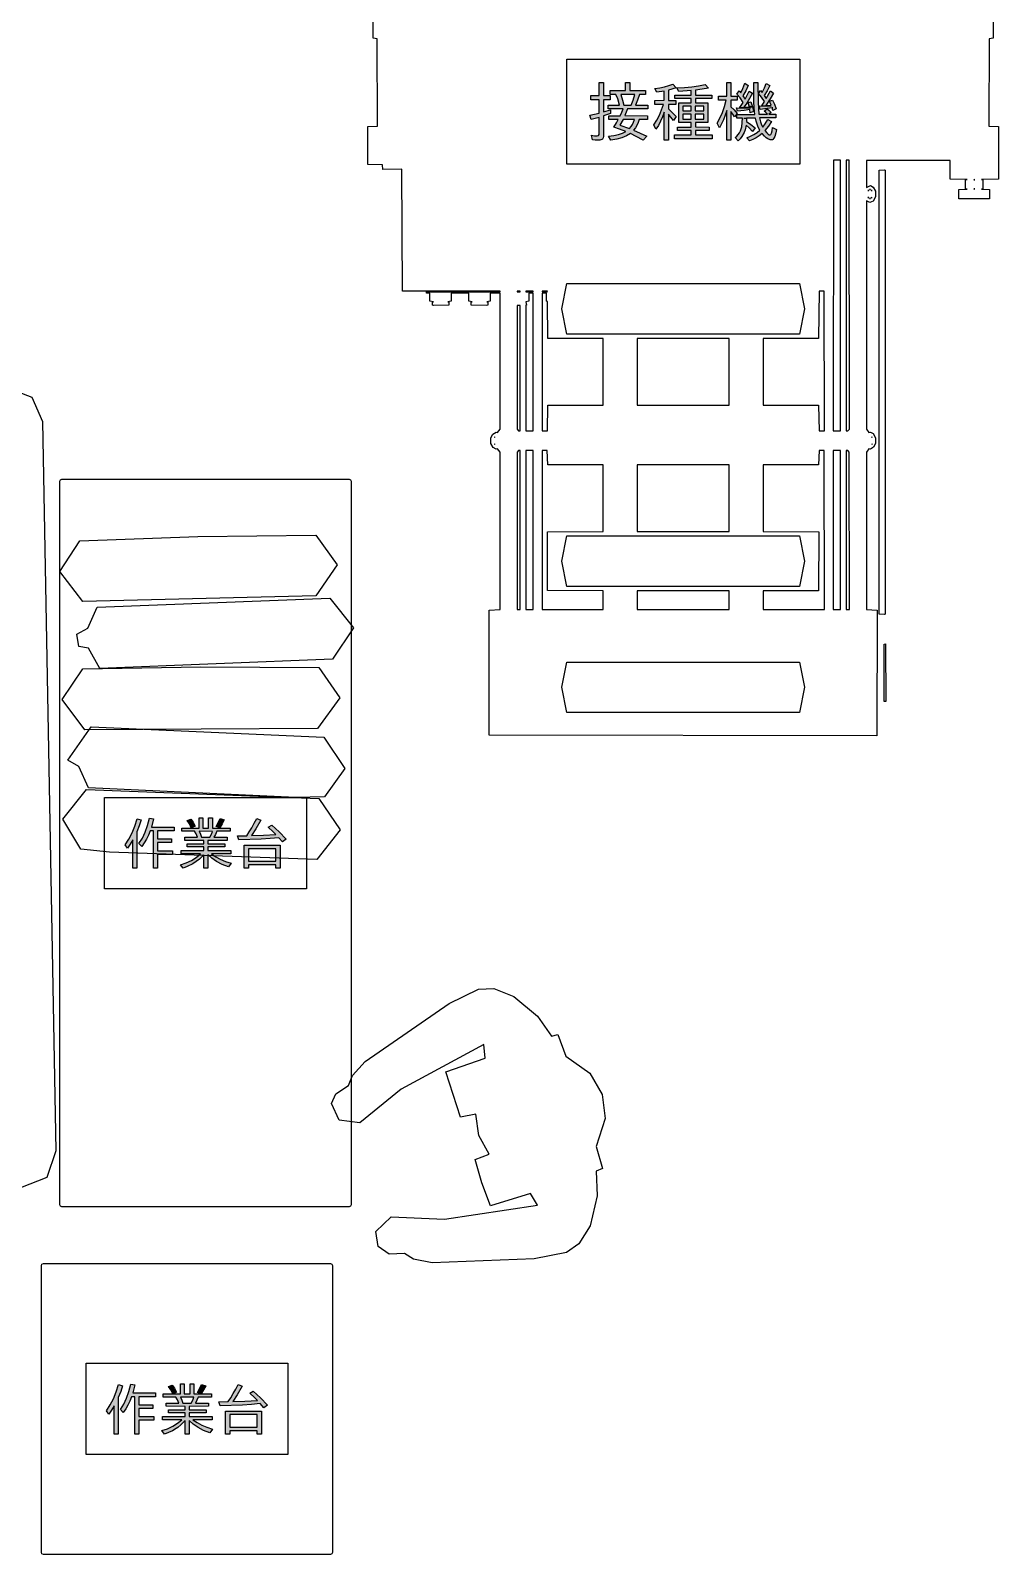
# Model space of a CAD drawing. Header units: millimetres. Extents: x -851 to 12103, y -752 to 16103.
# Drawn here: x 7112 to 9108, y 4938 to 8080 of the extents above; entities that cross this region are included whole.
import ezdxf

# ---------------------------------------------------------------- set-up
doc = ezdxf.new("R2010")
doc.units = ezdxf.units.MM
for name, color, linetype in [('人', 3, 'Continuous'), ('名称ラベル', 1, 'Continuous'), ('荷', 34, 'Continuous'), ('設備', 5, 'Continuous')]:
    doc.layers.add(name, color=color, linetype=linetype)

msp = doc.modelspace()

# ---------------------------------------------------------------- hatches: boundary and pattern name
at = {"layer": '名称ラベル'}
for points in [[(8265.7, 7904.9), (8284.5, 7909.3), (8284.5, 7936.9), (8267.8, 7937), (8267.8, 7945.6), (8284.5, 7945.6), (8284.5, 7972.2), (8293.3, 7972.2), (8293.3, 7945.6), (8307.2, 7945.6), (8307.2, 7937), (8293.3, 7936.9), (8293.3, 7911.8), (8307.7, 7916.2), (8308.3, 7908.5), (8293.3, 7903.4), (8293.3, 7860.9), (8292.9, 7858.6), (8292.2, 7856.8), (8291.2, 7855.4), (8290, 7854.6), (8286.2, 7853.5), (8276.1, 7853.6), (8270.7, 7854.2), (8269.1, 7863.7), (8274.7, 7862.8), (8280.7, 7862.4), (8283.4, 7863.4), (8284.4, 7865), (8284.5, 7900.6), (8268.5, 7896.1)], [(8397.2, 7885.3), (8403.5, 7895.2), (8408.9, 7905.4), (8413.4, 7916.1), (8417.2, 7927.2), (8399.1, 7927.3), (8399.1, 7935.6), (8418.6, 7935.7), (8418.6, 7954.6), (8403.2, 7952.3), (8399.5, 7959.8), (8409.8, 7961.5), (8419.4, 7963.6), (8428.4, 7966), (8436.7, 7968.7), (8443.6, 7961.1), (8427.3, 7956.5), (8427.3, 7935.7), (8442.3, 7935.6), (8442.3, 7927.3), (8427.3, 7927.3), (8427.3, 7917.8), (8435.4, 7910.6), (8443.5, 7902.1), (8437.8, 7893.8), (8432.4, 7901.2), (8427.3, 7907.3), (8427.3, 7853.3), (8418.6, 7853.3), (8418.5, 7911.2), (8415.1, 7901.7), (8411.2, 7892.6), (8406.7, 7884.1), (8401.8, 7876.2)], [(8527.8, 7888.4), (8533.7, 7899), (8538.8, 7910.4), (8543.1, 7922.7), (8546.6, 7935.9), (8530.7, 7935.9), (8530.7, 7944.4), (8547.7, 7944.4), (8547.7, 7972.3), (8556.1, 7972.3), (8556.1, 7944.4), (8568.9, 7944.4), (8568.9, 7935.9), (8556.1, 7935.9), (8556.1, 7922.2), (8563.1, 7915.8), (8569.1, 7908.7), (8563.7, 7901.6), (8560.4, 7907.1), (8556.1, 7912.8), (8556.1, 7853.3), (8547.7, 7853.3), (8547.7, 7914.7), (8544.4, 7904.9), (8540.8, 7895.5), (8536.9, 7886.9), (8532.6, 7879)], [(8565.1, 7859), (8568.5, 7862), (8571.4, 7865.3), (8573.9, 7868.8), (8575.9, 7872.6), (8577.5, 7876.7), (8578.6, 7881), (8579.7, 7890.3), (8580.1, 7899.2), (8568.5, 7899.2), (8568.5, 7906.5), (8605.6, 7906.6), (8604.4, 7919.3), (8603.6, 7933.8), (8603.4, 7972.4), (8611.8, 7972.4), (8612.1, 7932.1), (8612.8, 7918.6), (8613.9, 7907.1), (8631.7, 7907.1), (8627.9, 7910.8), (8624.4, 7913.6), (8631, 7917.8), (8635, 7914.6), (8639.4, 7910.3), (8634.7, 7907.1), (8648.9, 7907), (8648.9, 7899.7), (8614.9, 7899.7), (8616.9, 7891.2), (8619.4, 7884.9), (8621.7, 7880.6), (8626.8, 7887.4), (8632.1, 7896.3), (8639.6, 7892.2), (8633.4, 7882.6), (8626.3, 7873.6), (8630.3, 7868.8), (8633, 7866.3), (8635.3, 7864.7), (8637.2, 7864.2), (8638.6, 7865.2), (8639.8, 7868.2), (8640.9, 7873.1), (8641.9, 7880), (8650.1, 7875.6), (8648.8, 7868.9), (8646.5, 7861.2), (8644.7, 7857.6), (8642.8, 7855.2), (8641.8, 7854.5), (8640.8, 7854), (8636.9, 7854.2), (8632.3, 7856.3), (8629.1, 7858.5), (8625.8, 7861.6), (8620.4, 7867.6), (8614.5, 7862.6), (8608.2, 7858.3), (8601.6, 7854.7), (8594.7, 7851.9), (8589.1, 7858.6), (8596.7, 7861.8), (8603.7, 7865.4), (8610.1, 7869.6), (8615.8, 7874.4), (8612.7, 7880.1), (8610.1, 7886.2), (8608.1, 7892.6), (8606.7, 7899.2), (8588.5, 7899.2), (8582.8, 7897.9), (8588.4, 7898.9), (8588.3, 7897.2), (8587.4, 7897), (8588.3, 7897.1), (8588.1, 7892.2), (8597.4, 7885.9), (8606, 7878.7), (8600.9, 7871.7), (8593.8, 7878.8), (8587.4, 7884.4), (8585.4, 7874.9), (8583.3, 7869.2), (8579, 7861.3), (8575.3, 7856.6), (8571, 7852.4)], [(8567.5, 7920.4), (8596.4, 7919.3), (8573.5, 7920.7), (8574.6, 7920.7), (8581.5, 7931.5), (8575.1, 7941.1), (8568.7, 7948.6), (8573.2, 7955), (8576.6, 7951), (8581, 7960.3), (8584.9, 7970.7), (8592.1, 7966.5), (8586.9, 7955.2), (8580.9, 7945.1), (8585.4, 7938.1), (8589.3, 7945), (8593.9, 7954.3), (8600.5, 7950.3), (8591.9, 7934.7), (8587.4, 7927.7), (8582.8, 7921.4), (8592.1, 7922.4), (8600.3, 7922.4), (8593.6, 7923.6), (8591.5, 7930.9), (8597.4, 7932.3), (8600.8, 7922.4), (8602.9, 7912.5), (8596.1, 7910.1), (8595, 7917), (8583.6, 7914.7), (8569.6, 7913)], [(8612.8, 7949.6), (8617.4, 7955.6), (8620.7, 7951.7), (8625.3, 7961.1), (8628.8, 7970.4), (8636.2, 7966.2), (8630.8, 7955.5), (8624.7, 7945.8), (8629.1, 7939.1), (8637.7, 7955), (8644.3, 7950.6), (8637.2, 7938.7), (8627.9, 7924.9), (8639.3, 7925.7), (8635.9, 7933.9), (8642.2, 7936.1), (8645.9, 7927.6), (8649.2, 7917.8), (8642.7, 7914.3), (8641.2, 7920.3), (8642.9, 7920.2), (8641.1, 7920.4), (8630.7, 7918.5), (8616.4, 7916.7), (8614.4, 7924.1), (8639, 7923.3), (8619.7, 7924.2), (8625.5, 7933.2), (8619.1, 7942.5)], [(8600.8, 7922.4), (8600.8, 7922.4), (8600.8, 7922.4)], [(8601.3, 7920.7), (8601.3, 7920.7), (8601.3, 7920.7)], [(8601.7, 7919.1), (8601.7, 7919.1), (8601.7, 7919.1)], [(7307.2, 6401.1), (7315.1, 6412.9), (7321.9, 6425.8), (7327.5, 6439.8), (7332.1, 6454.8), (7340.6, 6452.7), (7336.7, 6440.4), (7331.8, 6428.1), (7331.8, 6352.6), (7323.5, 6352.6), (7323.5, 6411.1), (7317.9, 6402.1), (7312.2, 6394.2)], [(7336, 6403.8), (7343, 6414.7), (7348.9, 6427.1), (7353.7, 6440.9), (7357.5, 6456.1), (7365.9, 6454.5), (7361.6, 6437.7), (7408.7, 6437.7), (7408.7, 6430.1), (7374.2, 6430), (7374.3, 6413.3), (7403.2, 6413.3), (7403.2, 6405.6), (7374.3, 6405.6), (7374.2, 6389), (7404.9, 6389), (7404.9, 6381.4), (7374.2, 6381.4), (7374.2, 6352.6), (7365.8, 6352.6), (7365.7, 6430), (7358.9, 6430), (7355.4, 6421.2), (7351.4, 6412.8), (7346.9, 6404.9), (7342, 6397.5)], [(7435.4, 6450.9), (7443.1, 6454.1), (7447.4, 6447.7), (7451.8, 6439.4), (7443.9, 6436.1), (7440, 6444.2)], [(7495.2, 6438.6), (7500.1, 6447.5), (7503.4, 6455.3), (7511.9, 6452.4), (7507.5, 6444.1), (7502.6, 6436.1)], [(7539.1, 6419.6), (7558, 6419.9), (7563.4, 6427.8), (7568.7, 6436.4), (7573.8, 6445.6), (7578.8, 6455.4), (7587.4, 6451.8), (7577, 6433.7), (7567.8, 6420), (7592.7, 6420.7), (7618.4, 6422.1), (7612.5, 6428.1), (7602.6, 6437.2), (7609.7, 6441.4), (7624.7, 6427.9), (7639.3, 6412.7), (7631.7, 6407.1), (7624.4, 6415.7), (7606.4, 6414), (7587.8, 6412.8), (7541.7, 6411.2)], [(7268.8, 5234.6), (7276.7, 5246.4), (7283.5, 5259.3), (7289.1, 5273.3), (7293.7, 5288.3), (7302.2, 5286.1), (7298.3, 5273.9), (7293.4, 5261.5), (7293.4, 5186.1), (7285.1, 5186.1), (7285.1, 5244.6), (7279.5, 5235.6), (7273.8, 5227.6)], [(7297.6, 5237.2), (7304.6, 5248.2), (7310.5, 5260.6), (7315.3, 5274.4), (7319.1, 5289.6), (7327.5, 5288), (7323.2, 5271.2), (7370.3, 5271.2), (7370.3, 5263.5), (7335.9, 5263.5), (7335.9, 5246.7), (7364.8, 5246.7), (7364.8, 5239.1), (7335.9, 5239.1), (7335.9, 5222.4), (7366.6, 5222.4), (7366.6, 5214.9), (7335.9, 5214.9), (7335.8, 5186.1), (7327.4, 5186.1), (7327.4, 5263.5), (7320.5, 5263.5), (7317, 5254.6), (7313, 5246.2), (7308.6, 5238.4), (7303.6, 5231)], [(7397, 5284.3), (7404.7, 5287.6), (7409.1, 5281.1), (7413.4, 5272.9), (7405.5, 5269.5), (7401.6, 5277.7)], [(7456.8, 5272.1), (7461.7, 5281), (7465, 5288.8), (7473.5, 5285.9), (7469.1, 5277.6), (7464.2, 5269.5)], [(7500.7, 5253.1), (7519.6, 5253.4), (7525, 5261.3), (7530.3, 5269.8), (7535.5, 5279), (7540.4, 5288.9), (7549, 5285.3), (7538.6, 5267.2), (7529.4, 5253.5), (7554.3, 5254.2), (7580, 5255.6), (7574.1, 5261.5), (7564.2, 5270.7), (7571.3, 5274.8), (7586.3, 5261.3), (7600.9, 5246.2), (7593.3, 5240.6), (7586, 5249.2), (7568, 5247.5), (7549.4, 5246.3), (7503.3, 5244.6)]]:
    msp.add_hatch(color=1, dxfattribs=at).paths.add_polyline_path(points)
h = msp.add_hatch(color=1, dxfattribs=at)
h.paths.add_polyline_path([(8303.3, 7918.2), (8303.3, 7926), (8326.3, 7926), (8322.8, 7938.5), (8319.3, 7947.9), (8307.2, 7947.9), (8307.2, 7955.6), (8338.7, 7955.6), (8338.8, 7972.4), (8347.9, 7972.4), (8347.9, 7955.6), (8380.2, 7955.6), (8380.2, 7947.9), (8367.6, 7947.9), (8363.8, 7936), (8359.8, 7926), (8384.9, 7926), (8384.9, 7918.2), (8343.1, 7918.2), (8337.7, 7904.1), (8384, 7904), (8384, 7896.1), (8367.1, 7896), (8364.9, 7889.9), (8362.3, 7884.1), (8359.3, 7878.8), (8355.7, 7874), (8382.6, 7861.9), (8375.4, 7853.7), (8361.2, 7861.3), (8349, 7867.4), (8341.1, 7862.3), (8331.7, 7858.3), (8320.8, 7855.4), (8308.4, 7853.5), (8303.7, 7861.7), (8314.7, 7863), (8324.4, 7865.1), (8332.8, 7867.8), (8339.8, 7871.3), (8326.8, 7876.3), (8314.7, 7880.3), (8320.4, 7889.2), (8324.1, 7896.1), (8304.8, 7896.1), (8304.8, 7904), (8328, 7904), (8331.2, 7911.1), (8333.8, 7918.1)])
h.paths.add_polyline_path([(8329, 7947.9), (8332.9, 7936.2), (8335.6, 7926), (8350.8, 7926), (8354.5, 7936.1), (8357.9, 7947.9)])
h.paths.add_polyline_path([(8334, 7896.1), (8327.5, 7884.2), (8347.2, 7877.3), (8350.3, 7881.4), (8353.1, 7885.9), (8355.5, 7890.8), (8357.5, 7896)])
h = msp.add_hatch(color=1, dxfattribs=at)
h.paths.add_polyline_path([(8439.8, 7856.6), (8439.8, 7864.2), (8474.3, 7864.3), (8474.2, 7873.4), (8446.4, 7873.4), (8446.4, 7880.6), (8474.3, 7880.6), (8474.2, 7889.7), (8448.7, 7889.7), (8448.7, 7930.8), (8474.2, 7930.8), (8474.3, 7939.1), (8440.9, 7939.2), (8440.9, 7946.6), (8474.2, 7946.6), (8474.3, 7955.6), (8448.6, 7953.8), (8444.9, 7961.5), (8460.6, 7962.3), (8475.5, 7963.7), (8489.6, 7965.8), (8503, 7968.4), (8509.7, 7960.6), (8497.3, 7958.5), (8482.9, 7956.5), (8482.9, 7946.6), (8516.6, 7946.6), (8516.6, 7939.2), (8482.9, 7939.2), (8482.9, 7930.8), (8509, 7930.8), (8509, 7889.7), (8482.9, 7889.7), (8482.9, 7880.7), (8511.2, 7880.6), (8511.2, 7873.4), (8482.9, 7873.4), (8482.9, 7864.2), (8517.8, 7864.2), (8517.8, 7856.6)])
h.paths.add_polyline_path([(8500.6, 7907.2), (8482.6, 7907.2), (8482.6, 7896.8), (8500.6, 7896.8)])
h.paths.add_polyline_path([(8500.6, 7923.7), (8482.6, 7923.7), (8482.6, 7913.7), (8500.6, 7913.7)])
h.paths.add_polyline_path([(8474.5, 7907.2), (8457.2, 7907.2), (8457.2, 7896.8), (8474.5, 7896.8)])
h.paths.add_polyline_path([(8474.5, 7923.7), (8457.2, 7923.7), (8457.2, 7913.7), (8474.5, 7913.7)])
h = msp.add_hatch(color=1, dxfattribs=at)
h.paths.add_polyline_path([(7421.3, 6360), (7433.3, 6363.9), (7444.2, 6369), (7454, 6375.2), (7462.6, 6382.5), (7423.2, 6382.6), (7423.2, 6389.5), (7469.7, 6389.6), (7469.7, 6396.6), (7435.5, 6396.6), (7435.5, 6403.2), (7469.7, 6403.2), (7469.7, 6410.2), (7430.2, 6410.2), (7430.2, 6416.9), (7456.5, 6417), (7453.6, 6423.6), (7450.6, 6428.9), (7424.2, 6428.9), (7424.2, 6435.6), (7459.9, 6435.6), (7459.9, 6456.8), (7467.9, 6456.8), (7467.9, 6435.6), (7479.6, 6435.6), (7479.6, 6456.8), (7487.5, 6456.8), (7487.6, 6435.6), (7524, 6435.6), (7524, 6428.9), (7496.7, 6428.9), (7493.8, 6422.6), (7490.6, 6417), (7518, 6416.9), (7518, 6410.2), (7477.7, 6410.2), (7477.8, 6403.2), (7512.7, 6403.2), (7512.7, 6396.6), (7477.7, 6396.6), (7477.7, 6389.5), (7525.1, 6389.5), (7525.1, 6382.6), (7485.7, 6382.5), (7494, 6376.6), (7503.6, 6371.4), (7514.4, 6366.9), (7526.2, 6363.1), (7520.5, 6355.5), (7507.5, 6360.6), (7496.1, 6366.5), (7486.2, 6373.3), (7477.8, 6381), (7477.7, 6352.6), (7469.7, 6352.6), (7469.7, 6380.6), (7460.8, 6371.7), (7454.2, 6366.5), (7447.1, 6361.9), (7435.4, 6356.2), (7427, 6353.2)])
h.paths.add_polyline_path([(7459.8, 6428.9), (7462.6, 6423), (7465, 6416.9), (7482.3, 6416.9), (7485.5, 6423.1), (7487.8, 6428.8)])
h = msp.add_hatch(color=1, dxfattribs=at)
h.paths.add_polyline_path([(7552.9, 6400.4), (7626.9, 6400.4), (7626.9, 6352.6), (7618, 6352.6), (7618, 6359.9), (7561.9, 6359.9), (7561.8, 6352.6), (7552.9, 6352.6)])
h.paths.add_polyline_path([(7618, 6367.2), (7618, 6393.1), (7561.8, 6393.1), (7561.9, 6367.2)])
h = msp.add_hatch(color=1, dxfattribs=at)
h.paths.add_polyline_path([(7382.9, 5193.5), (7394.9, 5197.4), (7405.8, 5202.5), (7415.6, 5208.7), (7424.2, 5216), (7384.8, 5216), (7384.8, 5223), (7431.3, 5223), (7431.3, 5230.1), (7397.1, 5230.1), (7397.1, 5236.7), (7431.3, 5236.7), (7431.3, 5243.7), (7391.8, 5243.7), (7391.8, 5250.4), (7418.1, 5250.5), (7415.2, 5257.1), (7412.2, 5262.3), (7385.8, 5262.3), (7385.8, 5269.1), (7421.5, 5269.1), (7421.5, 5290.3), (7429.5, 5290.3), (7429.5, 5269.1), (7441.2, 5269.1), (7441.2, 5290.3), (7449.2, 5290.3), (7449.2, 5269.1), (7485.6, 5269.1), (7485.6, 5262.3), (7458.3, 5262.3), (7455.4, 5256.1), (7452.2, 5250.5), (7479.6, 5250.4), (7479.6, 5243.7), (7439.3, 5243.6), (7439.4, 5236.7), (7474.3, 5236.7), (7474.3, 5230.1), (7439.4, 5230.1), (7439.4, 5223), (7486.7, 5223), (7486.7, 5216), (7447.3, 5216), (7455.7, 5210.1), (7465.3, 5204.8), (7476, 5200.3), (7487.8, 5196.6), (7482.1, 5189), (7469.2, 5194), (7457.7, 5200), (7447.8, 5206.8), (7439.4, 5214.4), (7439.3, 5186.1), (7431.3, 5186.1), (7431.3, 5214.1), (7422.4, 5205.2), (7415.8, 5200), (7412.4, 5197.6), (7405, 5193.3), (7397, 5189.7), (7388.6, 5186.6)])
h.paths.add_polyline_path([(7421.5, 5262.3), (7424.3, 5256.5), (7426.6, 5250.4), (7443.9, 5250.4), (7447.1, 5256.6), (7449.4, 5262.3)])
h = msp.add_hatch(color=1, dxfattribs=at)
h.paths.add_polyline_path([(7514.5, 5233.8), (7588.5, 5233.8), (7588.5, 5186.1), (7579.7, 5186.1), (7579.6, 5193.4), (7523.5, 5193.4), (7523.5, 5186.1), (7514.5, 5186.1)])
h.paths.add_polyline_path([(7579.6, 5200.7), (7579.6, 5226.6), (7523.5, 5226.5), (7523.5, 5200.7)])

# ---------------------------------------------------------------- linework, layer by layer
at = {"layer": '人'}
msp.add_lwpolyline([(7733.1, 5867.8), (7741.9, 5887.5), (7768.1, 5905.2), (7776, 5925.4), (7802, 5954.1), (7975.5, 6074.3), (8036.2, 6103.6), (8067.6, 6104.6), (8108.6, 6088.7), (8157.4, 6047.8), (8186.5, 6006.6), (8199.7, 6009.8), (8216.2, 5965.6), (8265.7, 5930.5), (8290.7, 5886.7), (8297, 5836.6), (8278.4, 5778.9), (8291.7, 5733.6), (8278.7, 5728.1), (8280.6, 5677.8), (8266.2, 5615.8), (8242.8, 5578.5), (8217.1, 5560.5), (8150.9, 5547.6), (7940.1, 5539.7), (7902.1, 5547.1), (7883.6, 5558.5), (7852, 5557), (7829.4, 5573.4), (7824.6, 5604.3), (7855.7, 5634), (7965.9, 5629.7), (8157.4, 5658.4), (8142.8, 5682.3), (8060.6, 5656.6), (8043, 5704), (8028.7, 5752.4), (8058, 5763.7), (8036.7, 5802.1), (8030.7, 5845.6), (7998.5, 5839.8), (7968.6, 5932.8), (8049.9, 5961.6), (8047.2, 5989.4), (7876.7, 5897.6), (7791.1, 5828.1), (7748.4, 5833.2)], close=True, dxfattribs=at)
at = {"layer": '名称ラベル'}
for points in [[(8217.7, 8020.4), (8698.1, 8020.4), (8698.1, 7803.9), (8217.7, 7803.9)], [(8265.7, 7904.9), (8284.5, 7909.3), (8284.5, 7936.9), (8267.8, 7937), (8267.8, 7945.6), (8284.5, 7945.6), (8284.5, 7972.2), (8293.3, 7972.2), (8293.3, 7945.6), (8307.2, 7945.6), (8307.2, 7937), (8293.3, 7936.9), (8293.3, 7911.8), (8307.7, 7916.2), (8308.3, 7908.5), (8293.3, 7903.4), (8293.3, 7860.9), (8292.9, 7858.6), (8292.2, 7856.8), (8291.2, 7855.4), (8290, 7854.6), (8286.2, 7853.5), (8276.1, 7853.6), (8270.7, 7854.2), (8269.1, 7863.8), (8274.7, 7862.8), (8280.7, 7862.4), (8283.4, 7863.4), (8284.4, 7865), (8284.5, 7900.6), (8268.5, 7896.1)], [(8303.3, 7918.2), (8303.3, 7926), (8326.3, 7926), (8322.9, 7938.5), (8319.2, 7947.9), (8307.2, 7947.9), (8307.2, 7955.6), (8338.7, 7955.6), (8338.8, 7972.4), (8347.9, 7972.4), (8347.9, 7955.6), (8380.2, 7955.6), (8380.2, 7947.9), (8367.6, 7947.9), (8363.8, 7936), (8359.8, 7926), (8384.9, 7926), (8384.9, 7918.2), (8343.1, 7918.2), (8337.7, 7904.1), (8384, 7904), (8384, 7896.1), (8367.1, 7896), (8365, 7889.9), (8362.4, 7884.1), (8359.3, 7878.8), (8355.7, 7874), (8382.6, 7861.9), (8375.4, 7853.7), (8361.2, 7861.3), (8349, 7867.4), (8341.1, 7862.3), (8331.7, 7858.3), (8320.8, 7855.4), (8308.4, 7853.5), (8303.7, 7861.7), (8314.7, 7863), (8324.4, 7865.1), (8332.8, 7867.8), (8339.8, 7871.3), (8326.8, 7876.3), (8314.7, 7880.3), (8320.4, 7889.2), (8324.1, 7896.1), (8304.8, 7896.1), (8304.8, 7904), (8328, 7904), (8331.2, 7911.1), (8333.8, 7918.1)], [(8329, 7947.9), (8332.9, 7936.2), (8335.6, 7926), (8350.8, 7926), (8354.5, 7936.1), (8357.9, 7947.9)], [(8397.2, 7885.3), (8403.5, 7895.1), (8408.9, 7905.4), (8413.4, 7916.1), (8417.2, 7927.2), (8399.1, 7927.3), (8399.1, 7935.6), (8418.6, 7935.7), (8418.6, 7954.6), (8403.2, 7952.3), (8399.5, 7959.8), (8409.8, 7961.5), (8419.4, 7963.6), (8428.4, 7966), (8436.7, 7968.7), (8443.6, 7961.1), (8427.3, 7956.5), (8427.3, 7935.6), (8442.4, 7935.6), (8442.4, 7927.3), (8427.3, 7927.3), (8427.3, 7917.8), (8435.4, 7910.6), (8443.5, 7902.1), (8437.8, 7893.8), (8432.4, 7901.2), (8427.3, 7907.3), (8427.3, 7853.4), (8418.6, 7853.4), (8418.5, 7911.2), (8415.1, 7901.7), (8411.2, 7892.6), (8406.7, 7884.1), (8401.8, 7876.2)], [(8439.8, 7856.6), (8439.8, 7864.2), (8474.3, 7864.2), (8474.2, 7873.4), (8446.4, 7873.4), (8446.4, 7880.6), (8474.3, 7880.6), (8474.2, 7889.7), (8448.7, 7889.7), (8448.7, 7930.8), (8474.2, 7930.8), (8474.3, 7939.1), (8440.9, 7939.2), (8440.9, 7946.6), (8474.2, 7946.6), (8474.3, 7955.6), (8448.6, 7953.8), (8444.9, 7961.5), (8460.6, 7962.3), (8475.5, 7963.7), (8489.6, 7965.8), (8503, 7968.4), (8509.7, 7960.6), (8497.3, 7958.5), (8482.9, 7956.5), (8482.9, 7946.6), (8516.6, 7946.6), (8516.6, 7939.2), (8482.9, 7939.2), (8482.9, 7930.8), (8509, 7930.8), (8509, 7889.7), (8482.9, 7889.7), (8482.9, 7880.7), (8511.2, 7880.6), (8511.2, 7873.4), (8482.9, 7873.4), (8482.9, 7864.2), (8517.8, 7864.2), (8517.8, 7856.6)], [(8527.8, 7888.4), (8533.7, 7899), (8538.8, 7910.4), (8543.1, 7922.7), (8546.6, 7935.9), (8530.8, 7935.9), (8530.8, 7944.4), (8547.7, 7944.4), (8547.7, 7972.3), (8556.1, 7972.3), (8556.1, 7944.4), (8568.9, 7944.4), (8568.9, 7935.9), (8556.1, 7935.9), (8556.1, 7922.2), (8563.1, 7915.8), (8569.1, 7908.7), (8563.7, 7901.6), (8560.4, 7907.1), (8556.1, 7912.8), (8556.1, 7853.4), (8547.7, 7853.4), (8547.7, 7914.7), (8544.4, 7904.9), (8540.8, 7895.5), (8536.9, 7886.9), (8532.6, 7879)], [(8565.1, 7859), (8568.5, 7862), (8571.4, 7865.3), (8573.9, 7868.8), (8575.9, 7872.6), (8577.5, 7876.7), (8578.6, 7881), (8579.7, 7890.3), (8580.1, 7899.2), (8568.5, 7899.2), (8568.5, 7906.5), (8605.6, 7906.6), (8604.4, 7919.3), (8603.6, 7933.8), (8603.4, 7972.4), (8611.9, 7972.4), (8612.1, 7932.1), (8612.8, 7918.6), (8613.9, 7907.1), (8631.7, 7907.1), (8627.9, 7910.8), (8624.5, 7913.6), (8631, 7917.8), (8635, 7914.6), (8639.4, 7910.3), (8634.7, 7907.1), (8648.9, 7907), (8648.9, 7899.7), (8614.9, 7899.7), (8616.9, 7891.2), (8619.4, 7884.9), (8621.7, 7880.6), (8626.8, 7887.4), (8632.1, 7896.3), (8639.6, 7892.2), (8633.4, 7882.6), (8626.3, 7873.6), (8630.3, 7868.8), (8633, 7866.2), (8635.3, 7864.7), (8637.2, 7864.2), (8638.6, 7865.2), (8639.8, 7868.2), (8641, 7873.1), (8641.9, 7880), (8650.1, 7875.6), (8648.8, 7868.9), (8646.5, 7861.2), (8644.7, 7857.6), (8642.8, 7855.2), (8641.8, 7854.5), (8640.8, 7854), (8636.9, 7854.2), (8632.3, 7856.2), (8629.1, 7858.6), (8625.8, 7861.6), (8620.4, 7867.6), (8614.5, 7862.6), (8608.2, 7858.3), (8601.6, 7854.7), (8594.7, 7851.9), (8589.1, 7858.6), (8596.7, 7861.8), (8603.7, 7865.4), (8610.1, 7869.6), (8615.8, 7874.4), (8612.7, 7880.1), (8610.1, 7886.2), (8608.1, 7892.6), (8606.7, 7899.2), (8588.5, 7899.2), (8582.8, 7897.9), (8588.4, 7898.9), (8588.3, 7897.2), (8587.4, 7897), (8588.3, 7897.1), (8588.1, 7892.2), (8597.4, 7885.9), (8606, 7878.7), (8600.9, 7871.7), (8593.8, 7878.8), (8587.4, 7884.4), (8585.4, 7874.9), (8583.3, 7869.2), (8579, 7861.3), (8575.3, 7856.6), (8571, 7852.4)], [(8567.5, 7920.4), (8596.4, 7919.3), (8573.5, 7920.7), (8574.6, 7920.7), (8581.5, 7931.5), (8575.1, 7941.1), (8568.7, 7948.6), (8573.2, 7955), (8576.6, 7951.1), (8581, 7960.3), (8584.9, 7970.7), (8592.1, 7966.5), (8586.9, 7955.2), (8580.9, 7945.1), (8585.4, 7938.1), (8589.3, 7945), (8593.9, 7954.3), (8600.5, 7950.3), (8591.9, 7934.7), (8587.4, 7927.7), (8582.8, 7921.4), (8592.1, 7922.4), (8600.3, 7922.4), (8593.6, 7923.6), (8591.5, 7930.9), (8597.4, 7932.3), (8600.8, 7922.4), (8602.9, 7912.5), (8596.1, 7910.1), (8595, 7917), (8583.6, 7914.7), (8569.6, 7913)], [(8612.8, 7949.6), (8617.4, 7955.6), (8620.7, 7951.7), (8625.3, 7961.1), (8628.8, 7970.4), (8636.2, 7966.2), (8630.8, 7955.5), (8624.7, 7945.8), (8629.1, 7939.1), (8637.7, 7955), (8644.3, 7950.6), (8637.2, 7938.7), (8627.9, 7924.9), (8639.3, 7925.7), (8635.9, 7933.9), (8642.1, 7936.1), (8645.9, 7927.6), (8649.2, 7917.8), (8642.7, 7914.4), (8641.1, 7920.3), (8642.9, 7920.2), (8641.1, 7920.4), (8630.7, 7918.5), (8616.4, 7916.7), (8614.4, 7924.1), (8639, 7923.3), (8619.7, 7924.2), (8625.5, 7933.2), (8619, 7942.5)], [(8474.5, 7923.7), (8457.2, 7923.7), (8457.2, 7913.7), (8474.5, 7913.7)], [(8500.6, 7923.7), (8482.6, 7923.7), (8482.6, 7913.7), (8500.6, 7913.7)], [(8600.8, 7922.4), (8600.8, 7922.4), (8600.8, 7922.4)], [(8601.3, 7920.7), (8601.3, 7920.7), (8601.3, 7920.7)], [(8601.7, 7919.1), (8601.7, 7919.1), (8601.7, 7919.1)], [(8334, 7896.1), (8327.5, 7884.2), (8347.2, 7877.3), (8350.3, 7881.4), (8353.1, 7885.9), (8355.5, 7890.8), (8357.5, 7896)], [(8474.5, 7907.2), (8457.2, 7907.2), (8457.2, 7896.8), (8474.5, 7896.8)], [(8500.6, 7907.2), (8482.6, 7907.2), (8482.6, 7896.8), (8500.6, 7896.8)], [(7265.2, 6310.6), (7265.2, 6498.8), (7681.3, 6498.8), (7681.3, 6310.6)], [(7307.2, 6401.1), (7315.1, 6412.9), (7321.9, 6425.9), (7327.5, 6439.8), (7332.1, 6454.8), (7340.6, 6452.7), (7336.7, 6440.4), (7331.8, 6428.1), (7331.8, 6352.6), (7323.5, 6352.6), (7323.5, 6411.1), (7317.9, 6402.1), (7312.1, 6394.2)], [(7336, 6403.8), (7343, 6414.7), (7348.9, 6427.1), (7353.7, 6440.9), (7357.5, 6456.1), (7365.9, 6454.5), (7361.6, 6437.7), (7408.7, 6437.7), (7408.7, 6430.1), (7374.2, 6430), (7374.3, 6413.3), (7403.2, 6413.3), (7403.2, 6405.6), (7374.2, 6405.6), (7374.2, 6389), (7404.9, 6388.9), (7404.9, 6381.4), (7374.2, 6381.4), (7374.2, 6352.6), (7365.8, 6352.6), (7365.7, 6430), (7358.9, 6430), (7355.4, 6421.2), (7351.4, 6412.8), (7346.9, 6404.9), (7342, 6397.5)], [(7421.3, 6360), (7433.3, 6363.9), (7444.2, 6369), (7454, 6375.2), (7462.6, 6382.5), (7423.2, 6382.6), (7423.2, 6389.5), (7469.7, 6389.6), (7469.7, 6396.6), (7435.5, 6396.6), (7435.5, 6403.2), (7469.7, 6403.2), (7469.7, 6410.2), (7430.2, 6410.2), (7430.2, 6416.9), (7456.5, 6417), (7453.6, 6423.6), (7450.6, 6428.9), (7424.2, 6428.9), (7424.2, 6435.6), (7459.9, 6435.6), (7459.9, 6456.8), (7467.9, 6456.8), (7467.9, 6435.6), (7479.6, 6435.6), (7479.6, 6456.8), (7487.6, 6456.8), (7487.6, 6435.6), (7524, 6435.6), (7524, 6428.9), (7496.7, 6428.9), (7493.8, 6422.6), (7490.6, 6417), (7518, 6416.9), (7518, 6410.2), (7477.7, 6410.2), (7477.8, 6403.2), (7512.7, 6403.2), (7512.7, 6396.6), (7477.7, 6396.6), (7477.7, 6389.5), (7525.1, 6389.5), (7525.1, 6382.6), (7485.7, 6382.5), (7494.1, 6376.6), (7503.6, 6371.4), (7514.4, 6366.9), (7526.2, 6363.1), (7520.5, 6355.5), (7507.5, 6360.6), (7496.1, 6366.5), (7486.2, 6373.3), (7477.8, 6381), (7477.7, 6352.6), (7469.7, 6352.6), (7469.7, 6380.6), (7460.8, 6371.7), (7454.2, 6366.5), (7447.1, 6361.9), (7435.4, 6356.2), (7427, 6353.2)], [(7435.4, 6450.9), (7443.1, 6454.1), (7447.4, 6447.7), (7451.8, 6439.4), (7443.9, 6436.1), (7440, 6444.2)], [(7495.2, 6438.6), (7500.1, 6447.5), (7503.4, 6455.3), (7511.9, 6452.4), (7507.5, 6444.1), (7502.6, 6436.1)], [(7539.1, 6419.6), (7558, 6419.9), (7563.4, 6427.8), (7568.7, 6436.4), (7573.8, 6445.6), (7578.8, 6455.4), (7587.4, 6451.8), (7577, 6433.7), (7567.8, 6420), (7592.7, 6420.7), (7618.4, 6422.1), (7612.5, 6428.1), (7602.6, 6437.2), (7609.7, 6441.4), (7624.7, 6427.9), (7639.3, 6412.7), (7631.7, 6407.1), (7624.4, 6415.7), (7606.4, 6414), (7587.8, 6412.8), (7541.7, 6411.2)], [(7459.8, 6428.9), (7462.6, 6423), (7465, 6416.9), (7482.3, 6416.9), (7485.5, 6423.1), (7487.8, 6428.8)], [(7552.9, 6400.4), (7626.9, 6400.4), (7626.9, 6352.6), (7618, 6352.6), (7618, 6359.9), (7561.9, 6359.9), (7561.8, 6352.6), (7552.9, 6352.6)], [(7618, 6367.2), (7618, 6393.1), (7561.9, 6393.1), (7561.9, 6367.2)], [(7226.8, 5144.1), (7226.8, 5332.3), (7642.9, 5332.3), (7642.9, 5144.1)], [(7268.8, 5234.6), (7276.7, 5246.4), (7283.5, 5259.3), (7289.1, 5273.3), (7293.7, 5288.3), (7302.2, 5286.1), (7298.3, 5273.9), (7293.4, 5261.5), (7293.4, 5186.1), (7285.1, 5186.1), (7285.1, 5244.6), (7279.6, 5235.6), (7273.8, 5227.6)], [(7297.6, 5237.2), (7304.6, 5248.2), (7310.5, 5260.6), (7315.4, 5274.4), (7319.1, 5289.6), (7327.5, 5288), (7323.2, 5271.2), (7370.3, 5271.2), (7370.3, 5263.5), (7335.9, 5263.5), (7335.9, 5246.8), (7364.8, 5246.7), (7364.8, 5239.1), (7335.9, 5239.1), (7335.9, 5222.4), (7366.6, 5222.4), (7366.6, 5214.9), (7335.9, 5214.9), (7335.9, 5186.1), (7327.4, 5186.1), (7327.4, 5263.5), (7320.5, 5263.5), (7317, 5254.6), (7313, 5246.2), (7308.6, 5238.4), (7303.6, 5231)], [(7382.9, 5193.5), (7394.9, 5197.4), (7405.8, 5202.5), (7415.6, 5208.7), (7424.2, 5216), (7384.8, 5216), (7384.8, 5223), (7431.3, 5223), (7431.3, 5230.1), (7397.1, 5230.1), (7397.1, 5236.7), (7431.3, 5236.7), (7431.3, 5243.6), (7391.8, 5243.7), (7391.8, 5250.4), (7418.1, 5250.5), (7415.2, 5257.1), (7412.2, 5262.3), (7385.8, 5262.4), (7385.8, 5269.1), (7421.5, 5269.1), (7421.5, 5290.3), (7429.5, 5290.3), (7429.5, 5269.1), (7441.2, 5269.1), (7441.2, 5290.3), (7449.2, 5290.3), (7449.2, 5269.1), (7485.6, 5269.1), (7485.6, 5262.4), (7458.3, 5262.3), (7455.4, 5256.1), (7452.2, 5250.5), (7479.6, 5250.4), (7479.6, 5243.7), (7439.3, 5243.6), (7439.4, 5236.7), (7474.3, 5236.7), (7474.3, 5230.1), (7439.4, 5230.1), (7439.4, 5223), (7486.7, 5223), (7486.7, 5216), (7447.3, 5216), (7455.7, 5210.1), (7465.3, 5204.8), (7476, 5200.4), (7487.8, 5196.6), (7482.1, 5188.9), (7469.2, 5194), (7457.7, 5200), (7447.8, 5206.8), (7439.4, 5214.4), (7439.3, 5186.1), (7431.3, 5186.1), (7431.3, 5214.1), (7422.4, 5205.2), (7415.9, 5200), (7412.4, 5197.6), (7405, 5193.3), (7397.1, 5189.7), (7388.6, 5186.6)], [(7397, 5284.3), (7404.7, 5287.6), (7409.1, 5281.1), (7413.4, 5272.9), (7405.5, 5269.5), (7401.6, 5277.7)], [(7456.8, 5272.1), (7461.7, 5281), (7465, 5288.8), (7473.5, 5285.9), (7469.1, 5277.6), (7464.2, 5269.5)], [(7500.7, 5253.1), (7519.6, 5253.4), (7525.1, 5261.3), (7530.3, 5269.8), (7535.4, 5279), (7540.4, 5288.9), (7549, 5285.3), (7538.6, 5267.2), (7529.4, 5253.5), (7554.3, 5254.2), (7580, 5255.6), (7574.1, 5261.5), (7564.2, 5270.7), (7571.4, 5274.8), (7586.4, 5261.3), (7600.9, 5246.2), (7593.3, 5240.6), (7586, 5249.2), (7568, 5247.5), (7549.4, 5246.3), (7503.3, 5244.6)], [(7421.5, 5262.3), (7424.2, 5256.5), (7426.6, 5250.4), (7443.9, 5250.4), (7447.1, 5256.6), (7449.4, 5262.3)], [(7514.5, 5233.9), (7588.5, 5233.9), (7588.5, 5186.1), (7579.7, 5186.1), (7579.6, 5193.4), (7523.5, 5193.4), (7523.5, 5186.1), (7514.5, 5186.1)], [(7579.6, 5200.7), (7579.6, 5226.6), (7523.5, 5226.5), (7523.5, 5200.7)]]:
    msp.add_lwpolyline(points, close=True, dxfattribs=at)
at = {"layer": '荷'}
for points in [[(8207.9, 7505.8), (8217.9, 7557.8), (8697.9, 7557.8), (8707.9, 7505.8), (8697.9, 7453.8), (8217.9, 7453.8)], [(5488.1, 7243.2), (5508.1, 7293.4), (5556.5, 7315.2), (7063.9, 7343.5), (7115.2, 7323.9), (7137.3, 7273.7), (7164.7, 5770.2), (7146, 5715.4), (7092.1, 5694.1), (5591.2, 5665.8), (5537.8, 5686), (5516.4, 5739.9)], [(7173, 6964.4), (7214.4, 7027.7), (7457.3, 7036.7), (7700.4, 7039.4), (7744.8, 6978.2), (7700.4, 6914.1), (7220.5, 6902.5)], [(8207.9, 6985.8), (8217.9, 7037.8), (8697.9, 7037.8), (8707.9, 6985.8), (8697.9, 6933.8), (8217.9, 6933.8)], [(7207.9, 6835.5), (7230.3, 6847.8), (7250.1, 6890.6), (7729.7, 6909.6), (7778.1, 6848.5), (7734.7, 6783.8), (7255.1, 6764.7), (7231.8, 6806.4), (7211.8, 6810)], [(7178, 6700.8), (7220.5, 6763.5), (7463.6, 6767.8), (7706.7, 6766.3), (7750, 6704.2), (7704.3, 6641), (7224.3, 6638.1)], [(8207.9, 6725.8), (8217.9, 6777.8), (8697.9, 6777.8), (8707.9, 6725.8), (8697.9, 6673.8), (8217.9, 6673.8)], [(7189.5, 6575.6), (7237.6, 6644.6), (7717.1, 6623.2), (7760.2, 6558.2), (7718.5, 6499.9), (7659, 6498.3), (7232, 6518.8), (7212.2, 6562.6)], [(7179.1, 6453.8), (7227.5, 6514.9), (7707.1, 6496.4), (7750.7, 6431.7), (7702.3, 6370.6), (7275.1, 6385.7), (7215.9, 6392.2)]]:
    msp.add_lwpolyline(points, close=True, dxfattribs=at)
at = {"layer": '設備'}
msp.add_lwpolyline([(9096.9, 8121.5), (9096.9, 8063.5), (9088.9, 8062.5), (9087.9, 7882.6), (9107.9, 7881.5), (9107.9, 7773.5), (9072.8, 7772.5), (9075.7, 7771.5), (9075.7, 7753.5), (9072.8, 7752.6), (9089.6, 7752.2), (9089.6, 7732.8), (9026.2, 7732.8), (9026.2, 7752.2), (9043, 7752.6), (9040, 7753.5), (9040, 7771.5), (9043, 7772.5), (9007.9, 7773.5), (9007.9, 7811.5), (8835.4, 7811.5), (8835.4, 7756.3), (8843.8, 7760.1), (8849.8, 7756.9), (8854.3, 7748.1), (8854.3, 7737), (8849.8, 7728.1), (8842.9, 7724.8), (8835.4, 7728.8), (8835.4, 7257.7), (8840.8, 7251.2), (8843.8, 7251.7), (8849.8, 7248.6), (8854.3, 7239.7), (8854.3, 7228.6), (8850.4, 7220.6), (8843.8, 7216.6), (8840.8, 7217.2), (8835.4, 7210.6), (8835.4, 6885.9), (8857.9, 6884.8), (8856.9, 6625.8), (8057.9, 6626.8), (8057.9, 6884.8), (8080.4, 6885.9), (8080.4, 7210.6), (8075, 7217.2), (8072, 7216.6), (8066, 7219.8), (8061.5, 7228.6), (8061.5, 7239.7), (8065.4, 7247.8), (8072, 7251.7), (8075, 7251.2), (8080.4, 7257.7), (8080.4, 7538), (8059.9, 7538), (8059.9, 7521.5), (8052.9, 7520.5), (8054.9, 7519.5), (8054.9, 7513.5), (8052.6, 7512.5), (8020.9, 7513.5), (8020.9, 7519.5), (8022.9, 7520.5), (8015.9, 7521.5), (8015.9, 7538), (7979.9, 7538), (7979.9, 7521.5), (7972.8, 7520.5), (7974.9, 7519.5), (7974.9, 7513.5), (7943.1, 7512.5), (7940.9, 7513.5), (7940.9, 7519.5), (7942.9, 7520.5), (7935.9, 7521.5), (7935.9, 7538), (7928.9, 7538), (7928.9, 7541), (8080.3, 7541), (8080.4, 7542.5), (7878.9, 7542.5), (7877.9, 7794.1), (7838.9, 7793.3), (7837.9, 7802.5), (7807.9, 7803.5), (7807.9, 7881.5), (7827.9, 7882.6), (7826.9, 8062.5), (7818.9, 8063.5), (7818.9, 8121.5)], dxfattribs=at)
for points in [[(8767.9, 7812.5), (8766.9, 7254.2), (8782, 7254.2), (8782, 7812.5)], [(8793.7, 7254.2), (8797.1, 7254.2), (8800.4, 7257.7), (8800.3, 7812.5), (8793.7, 7812.5)], [(8861.9, 6876.8), (8861.9, 7791.5), (8872.9, 7792.5), (8873.9, 7791.5), (8873.9, 6876.8), (8872.9, 6875.8)], [(9058.8, 7771.5), (9057.9, 7772.5), (9057, 7771.6), (9057, 7771.5)], [(8840, 7750.7), (8838.6, 7749.6), (8839.8, 7748.9), (8839.8, 7748.9)], [(8838.6, 7735.5), (8840, 7734.3), (8839.8, 7736.2)], [(8842, 7751.8), (8842.9, 7750.4), (8843.8, 7751.8)], [(8842, 7733.3), (8843.8, 7733.3), (8842.9, 7734.7)], [(8846.6, 7734.8), (8846, 7736.2), (8845.8, 7734.3)], [(8845.9, 7750.8), (8846, 7748.9), (8847.2, 7749.5)], [(9057.9, 7752.5), (9058.8, 7753.5), (9057, 7753.5)], [(8115.4, 7541.1), (8122, 7541), (8122.1, 7542.5), (8115.4, 7542.5)], [(8133.7, 7541.1), (8148.8, 7541), (8148.9, 7542.5), (8133.8, 7542.5)], [(8166.9, 7541.1), (8177.8, 7541), (8177.9, 7542.5), (8166.9, 7542.5)], [(8736.9, 7307), (8737.9, 7254.2), (8748.9, 7254.2), (8748.8, 7542.5), (8737.9, 7542.5), (8736.9, 7444.6), (8622.9, 7444.6), (8622.9, 7307)], [(8115.4, 7512.5), (8115.4, 7257.7), (8118.6, 7254.2), (8122, 7254.2), (8122.1, 7512.5)], [(8134.9, 7513.5), (8133.7, 7513.5), (8133.7, 7254.2), (8148.8, 7254.2), (8148.9, 7538), (8139.9, 7538), (8139.9, 7521.5), (8133.7, 7520.5)], [(8175.9, 7521.5), (8175.9, 7538), (8166.9, 7538), (8166.9, 7254.2), (8177.9, 7254.2), (8178.9, 7307), (8292.9, 7307), (8292.9, 7444.6), (8178.9, 7444.6), (8177.9, 7520.8)], [(8552.8, 7307), (8552.9, 7444.6), (8362.9, 7444.6), (8362.9, 7307)], [(8068.6, 7241.2), (8069.4, 7240.8), (8069.3, 7241.9)], [(8068.6, 7227.2), (8069.4, 7226.4), (8069.3, 7227.6)], [(8846.4, 7240.8), (8846.6, 7241.9), (8846.4, 7241.9)], [(8846.4, 7226.4), (8847.2, 7227.2), (8846.5, 7227.6)], [(8115.7, 7210.6), (8115.4, 6885.9), (8122, 6885.8), (8122, 7214.1), (8118.6, 7214.2)], [(8148.9, 7214.1), (8133.7, 7214.1), (8133.8, 6885.8), (8148.9, 6885.9)], [(8166.9, 6885.9), (8292.9, 6885.9), (8292.9, 6924.6), (8177.9, 6925.6), (8178.2, 7046.4), (8292.9, 7047), (8292.9, 7184.6), (8178.9, 7184.6), (8177.8, 7214.2), (8166.9, 7214.1)], [(8736.9, 6924.6), (8622.9, 6924.6), (8622.9, 6885.9), (8748.9, 6885.8), (8748.8, 7214.2), (8737.9, 7214.1), (8736.9, 7184.6), (8622.9, 7184.6), (8622.9, 7047), (8737.6, 7046.4)], [(8782, 6885.8), (8782, 7214.1), (8766.9, 7214.2), (8766.9, 6885.9)], [(8799.7, 7210.7), (8797.1, 7214.2), (8793.7, 7214.1), (8793.8, 6885.8), (8800.4, 6885.9)], [(8552.8, 7047), (8552.9, 7184.6), (8362.9, 7184.6), (8362.9, 7047)], [(7173.2, 7150.7), (7174.4, 7153.5), (7177.2, 7154.7), (7769.2, 7154.7), (7772.1, 7153.5), (7773.2, 7150.7), (7773.2, 5658.7), (7772.1, 5655.9), (7769.2, 5654.7), (7177.2, 5654.7), (7174.4, 5655.9), (7173.2, 5658.7)], [(8552.8, 6885.8), (8552.9, 6924.6), (8362.9, 6924.6), (8362.9, 6885.8)], [(8871.9, 6696.8), (8871.9, 6814.8), (8874.9, 6815.5), (8875.9, 6696.8)], [(7134.9, 5534.2), (7136, 5537), (7138.9, 5538.2), (7730.9, 5538.2), (7733.7, 5537), (7734.9, 5534.2), (7734.9, 4942.2), (7733.7, 4939.4), (7730.9, 4938.2), (7138.9, 4938.2), (7136, 4939.4), (7134.9, 4942.2)]]:
    msp.add_lwpolyline(points, close=True, dxfattribs=at)

doc.saveas('drawing.dxf')
